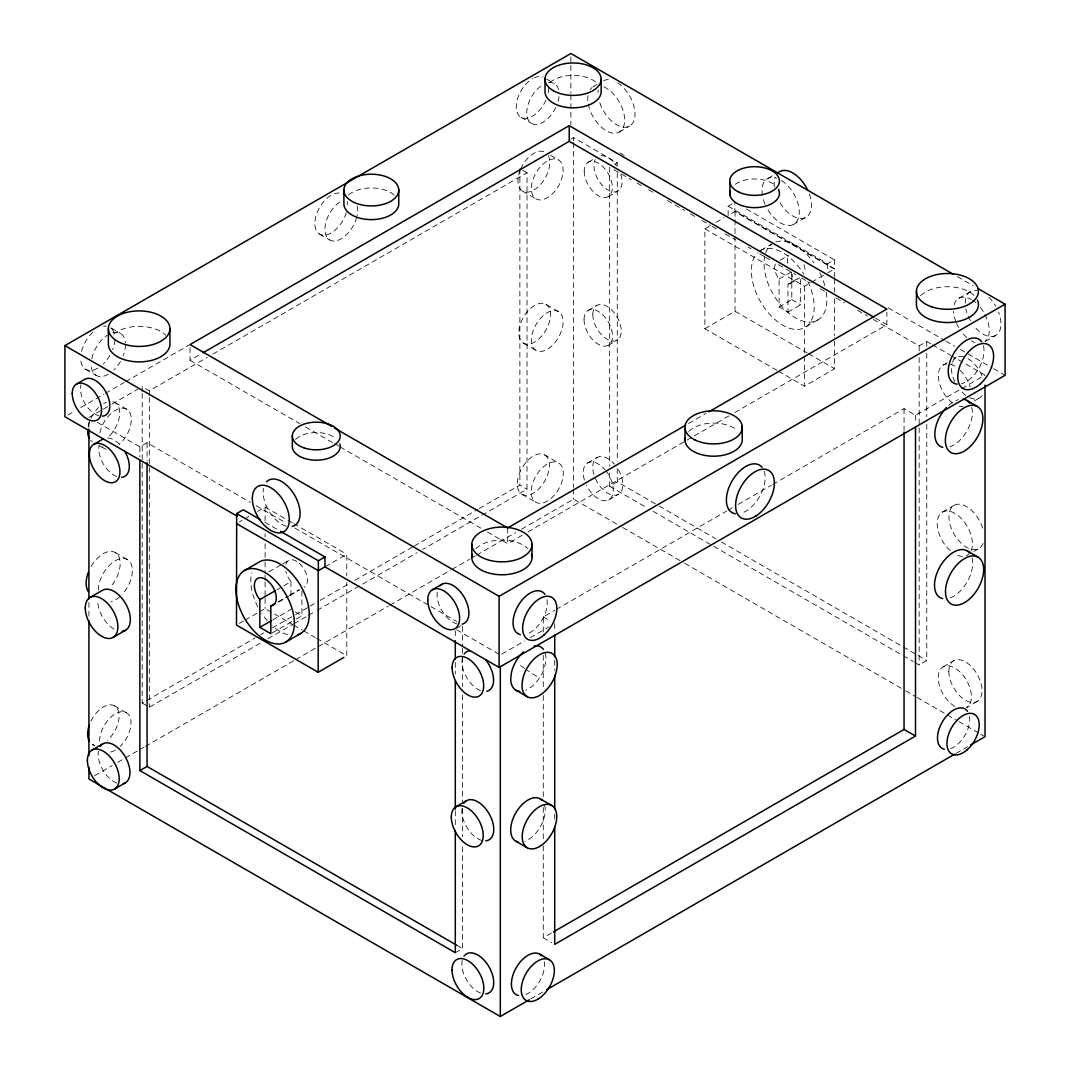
<?xml version="1.0" encoding="UTF-8"?>
<svg xmlns="http://www.w3.org/2000/svg" width="1070" height="1070" viewBox="0 0 1070 1070"><rect width="100%" height="100%" fill="white"/><g stroke="black" fill="none" stroke-linecap="round" stroke-linejoin="round"><path stroke-width="0.75" stroke-dasharray="5 3.75" d="M597.033 84.543L593.154 86.79A26.095 15.06 60 0 1 595.615 85.827M67.798 415.066L75.034 410.893M80.812 407.55L103.937 394.201M105.395 393.359L124.187 382.512M125.631 381.682L189.229 344.955M88.917 417.447L101.877 409.97M103.308 409.128L110.518 404.982M111.949 404.139L137.869 389.172M570.778 139.247L573.6 137.615L617.27 162.827L617.27 166.158M190.032 347.723L190.032 360.269L201.601 353.582M142.19 391.673L142.19 386.685L149.332 390.804L207.219 357.38M213.01 354.05L527.015 172.751L527.015 489.177L422.824 549.338M619.249 131.984L629.601 126.006M588.326 162.185L596.659 157.37M614.728 164.285L617.27 162.827M97.41 422.356L139.876 446.872L147.071 442.726L250.353 502.352M608.228 196.653L617.952 191.035M768.073 178.329L773.476 175.212M834.627 277.224L834.627 268.891L735.036 211.405L728.122 215.391L728.122 206.229L733.512 203.113M777.034 370.367L704.862 328.704L704.862 228.82L709.183 226.332M716.004 222.386L724.082 217.732M588.219 310.394L596.953 305.351M239.305 521.986L241.94 520.461M244.682 518.87L248.976 516.395M257.536 511.447L265.092 507.1L292.324 522.815M793.204 224.62L805.349 217.611M760.93 250.3L772.232 243.786M608.335 345.236L617.069 340.193M780.07 260.237L788.536 255.355M268.878 571.861L281.597 564.519M283.015 563.703L288.659 560.439M779.094 279.056L791.787 271.726L791.787 299.64L779.094 306.983L779.094 279.056A12.559 7.249 60 0 1 775.844 263.18M704.862 328.704L735.036 311.276L807.208 352.939M779.094 306.983L787.975 312.106L787.975 284.192L799.263 277.665M789.807 283.617L799.691 277.919M728.122 206.229L827.712 263.728L834.453 259.836L834.453 268.998L734.863 211.499L734.863 202.337M276.809 589.851L282.453 586.587M283.871 585.771L290.933 581.692A15.528 8.961 60 0 1 285.824 571.032M704.862 228.82L804.453 286.319L808.759 283.831M811.541 282.226L823.673 275.217M827.712 272.89L834.627 268.891M324.946 566.859L346.787 554.26L346.787 575.887M239.346 623.435L243.639 620.961M245.07 620.132L257.937 612.709M259.368 611.88L265.092 608.576L292.324 624.305M277.892 601.888L287.776 596.177M289.194 595.361L299.092 589.664M278.748 602.009L288.646 596.298M290.05 595.482L299.948 589.771M787.975 312.106L800.668 304.776L800.668 276.849M272.569 620.025L290.933 609.418M142.19 463.297L142.19 703.11L255.061 637.947M260.853 634.604L263.755 632.932M272.435 627.916L294.143 615.397M295.587 614.554L308.601 607.038M310.059 606.195L318.74 601.193M320.184 600.35L349.128 583.645M354.919 580.301L412.793 546.89M414.237 546.048L477.915 509.293M479.36 508.451L519.873 485.058L527.015 489.177M272.235 632.892L294.852 619.838M296.256 619.022L301.914 615.758L301.914 589.65M806.004 326.751L818.697 319.422M142.19 703.11L149.332 707.23L262.203 642.067M267.995 638.723L292.591 624.519M294.036 623.69L307.063 616.173M308.508 615.33L315.744 611.157M317.188 610.328L417.032 552.682M587.644 462.935L597.167 457.438M688.585 423.519L705.946 413.488M94.695 775.643L112.056 765.625M117.847 762.281L138.11 750.592M139.555 749.749L143.888 747.248M145.333 746.405L294.37 660.364M295.815 659.535L388.41 606.075M389.854 605.232L450.617 570.149M452.075 569.32L469.436 559.289M470.88 558.46L475.214 555.959M476.672 555.116L515.727 532.566M521.518 529.222L573.6 499.155L621.242 526.654M487.452 531.977L507.661 543.654L522.133 535.294M527.925 531.951L685.683 440.867M687.141 440.037L692.919 436.694M694.376 435.864L729.111 415.802M734.903 412.458L886.87 324.718L886.87 312.173M609.659 472.9L609.659 486.261L617.27 481.874L657.769 505.254M778.465 371.196L804.453 386.19L834.627 368.776L834.627 337.144M608.91 499.77L618.433 494.273M958.747 298.316L970.45 291.562M873.28 319.422L919.157 345.904L926.767 341.517L931.034 343.965M456.743 628.157L461.05 625.656M943.151 365.044L947.084 362.784M953.637 358.998L956.259 357.487M985.35 341.397L995.755 335.391A25.306 14.605 60 0 0 998.591 312.092M543.266 631.969L543.266 616.935L554.808 610.274M556.253 609.432L726.543 511.112M727.988 510.283L732.321 507.782M738.086 504.452L771.283 485.285M772.727 484.456L904.056 408.633L915.505 415.254L960.378 389.333M501.736 654.131L524.648 640.903M530.372 637.6L548.99 626.846M961.836 388.504L985.002 375.129L952.34 356.27M974.355 400.942L979.598 397.92M942.376 512.102L954.079 505.348M973.767 551.478L978.97 548.482M914.823 662.45L919.157 664.952L926.767 660.564L926.767 423.359M943.071 666.864L953.691 660.725M455.298 952.688L462.494 948.542L462.494 843.414M543.266 845.848L543.266 937.761L551.919 932.759M977.191 701.412L966.558 707.551A23.486 13.562 60 0 0 963.12 675.384A23.486 13.562 60 0 0 938.778 672.976A23.486 13.562 60 0 0 954.814 706.387M530.68 998.952L543.707 991.435M956.058 753.374L967.628 746.686M957.329 276.608L973.245 285.797M546.556 79.086L554.407 83.62M746.419 209.011L834.453 259.836M619.931 152.93L624.251 155.431M888.274 307.866L944.516 340.327M945.96 341.169L954.614 346.158M960.378 349.489L992.104 367.812M993.548 368.642L1005.091 375.303M932.451 344.794L950.909 355.454M875.313 318.058L886.87 324.718M613.993 169.715L631.287 179.707M637.065 183.037L642.829 186.367M648.594 189.698L654.372 193.028M667.346 200.518L684.653 210.509M690.418 213.839L696.195 217.17M701.96 220.5L710.614 225.502M712.058 226.332L719.267 230.505M725.045 233.835L735.143 239.667M748.144 247.17L751.02 248.828M759.687 253.831L764.02 256.332M765.465 257.161L772.674 261.334M778.452 264.664L795.772 274.669M801.537 277.999L810.204 283.002M820.235 288.793L825.973 292.097M836.004 297.901L844.604 302.863M857.511 310.313L867.543 316.105M521.01 117.312L531.469 123.344M550.462 155.297L558.5 159.938A22.483 12.987 -60 0 1 551.371 194.767A22.483 12.987 -60 0 1 531.897 183.518A22.483 12.987 -60 0 1 558.5 159.938M791.787 299.64L800.668 304.776M522.735 170.277L527.015 172.751M808.639 353.782L834.627 368.776M522.628 191.155L536.016 198.873M545.874 304.321A22.416 12.934 -60 0 1 538.772 339.043A22.416 12.934 -60 0 1 519.365 327.835A22.416 12.934 -60 0 1 545.874 304.321L558.46 311.597A22.416 12.934 -60 0 1 551.358 346.305A22.416 12.934 -60 0 1 531.951 335.097A22.416 12.934 -60 0 1 558.46 311.597M523.457 343.149L536.043 350.412M319.622 234.116L329.707 239.934M659.214 506.083L715.616 538.651M721.407 541.982L916.656 654.72M918.1 655.549L926.767 660.564M609.659 486.261L647.27 507.969M653.048 511.313L901.809 654.934M903.254 655.763L913.379 661.608M544.697 454.937A22.697 13.107 -60 0 1 537.501 490.1A22.697 13.107 -60 0 1 517.84 478.758A22.697 13.107 -60 0 1 544.697 454.937L558.607 462.962A22.697 13.107 -60 0 1 551.411 498.125A22.697 13.107 -60 0 1 531.75 486.783A22.697 13.107 -60 0 1 558.607 462.962M622.686 527.483L683.315 562.486M684.746 563.315L904.163 689.989M905.608 690.832L915.706 696.664M917.15 697.493L957.57 720.832M959.014 721.661L979.224 733.338M980.668 734.167L985.002 736.668M521.999 494.26L535.909 502.285M190.032 360.269L299.76 423.613M305.525 426.957L332.957 442.793M334.402 443.622L338.735 446.123M340.18 446.952L481.674 528.647M111.253 328.049L120.482 333.372M543.266 616.935L550.421 621.068M85.654 369.337L96.206 375.423M114.985 402.507L126.608 409.208A22.604 13.054 -60 0 1 119.439 444.224M293.755 523.645L346.787 554.26M256.091 505.669L286.185 523.043M294.785 528.005L429.525 605.794M430.956 606.623L456.756 621.523M456.703 629.789L500.305 654.96M264.758 522.187L279.083 530.466M98.841 445.387L102.707 447.621M295.052 611.799L301.914 615.758M293.755 625.121L302.355 630.096M303.786 630.912L315.249 637.533M316.68 638.362L346.787 655.736L346.787 582.535M115.199 552.521L127.343 559.53M543.266 937.761L551.852 942.71M114.477 705.866L126.42 712.767M456.703 945.198L462.494 948.542M94.909 745.897L92.247 744.359A22.216 12.827 -60 0 0 95.511 745.362M926.767 341.517L926.767 346.519M926.767 353.207L926.767 416.685M919.157 345.904L919.157 350.92M919.157 357.594L919.157 426.087M919.157 427.759L919.157 664.952M915.505 415.254L915.505 423.6M904.056 408.633L904.056 430.354M834.627 278.882L834.627 292.204M834.627 298.864L834.627 335.485M827.712 263.728L827.712 271.365M804.453 286.319L804.453 386.19M735.036 211.405L735.036 218.053M735.036 219.724L735.036 234.704M735.036 236.376L735.036 311.276M617.27 172.845L617.27 461.825M617.27 468.499L617.27 481.874M609.659 167.214L609.659 466.212M573.6 137.615L573.6 140.946M573.6 142.604L573.6 487.492M573.6 489.151L573.6 499.155M570.885 56.804L570.885 93.197M570.885 94.842L570.885 124.615M554.715 623.542L554.715 631.902M554.715 660.31L554.715 670.328M554.715 814.029L554.715 820.717M543.266 655.362L543.266 688.786M543.266 695.473L543.266 799.063M543.266 807.422L543.266 839.174M519.873 168.632L519.873 485.058M507.661 527.965L507.661 543.654M462.494 626.498L462.494 646.521M462.494 648.193L462.494 686.566M462.494 694.911L462.494 801.711M462.494 808.385L462.494 836.74M455.298 630.645L455.298 638.991M455.298 662.357L455.298 674.033M455.298 810.859L455.298 825.88M290.933 581.692L290.933 597.996M265.092 507.1L265.092 523.725M265.092 533.716L265.092 537.046M265.092 543.694L265.092 560.332M265.092 561.991L265.092 573.64M265.092 575.299L265.092 580.301M265.092 581.96L265.092 596.926M265.092 598.598L265.092 608.576M149.332 390.804L149.332 395.806M149.332 397.465L149.332 465.744M149.332 467.416L149.332 707.23M147.071 442.726L147.071 461.076M142.19 393.345L142.19 461.625M139.876 446.872L139.876 456.89M88.917 422.449L88.917 427.438M88.917 602.383L88.917 617.377M963.067 406.533A23.339 13.482 60 0 1 959.095 406.145M952.661 402.922A23.339 13.482 60 0 1 938.631 379.636A23.339 13.482 60 0 1 946.562 363.987M950.548 364.388A23.339 13.482 60 0 1 954.814 366.207M960.124 370.273A23.339 13.482 60 0 1 970.075 386.778M970.062 552.642A24.904 14.378 60 0 1 954.814 554.006M950.267 550.676A24.904 14.378 60 0 1 938.109 517.626A24.904 14.378 60 0 1 961.328 518.535A24.904 14.378 60 0 1 970.771 551.478M605.794 470.653A21.266 12.278 60 0 1 609.579 499.329A21.266 12.278 60 0 1 586.347 485.031M584.38 479.975A21.266 12.278 60 0 1 587.992 462.748A21.266 12.278 60 0 1 604.924 469.623M99.59 741.082A22.216 12.827 -60 0 1 113.594 714.961A22.216 12.827 -60 0 1 130.647 719.227A22.216 12.827 -60 0 1 120.348 746.271M115.306 750.15A22.216 12.827 -60 0 1 108.658 752.29M98.279 590.212A24.075 13.897 -60 0 1 113.086 562.178A24.075 13.897 -60 0 1 131.744 565.803A24.075 13.897 -60 0 1 121.819 594.786M119.706 596.819A24.075 13.897 -60 0 1 110.905 601.915M99.871 432.922A22.604 13.054 -60 0 1 126.608 409.208M106.144 449.199A22.604 13.054 -60 0 1 102.212 446.926M974.89 342.507A25.306 14.605 60 0 1 971.399 340.889M966.758 337.518A25.306 14.605 60 0 1 962.452 332.957M958.747 327.54A25.306 14.605 60 0 1 956.513 323.113M955.898 321.615A25.306 14.605 60 0 1 953.544 311.263M954.106 304.897A25.306 14.605 60 0 1 971.399 299.56M972.563 300.282A25.306 14.605 60 0 1 976.027 302.944M980.347 307.505A25.306 14.605 60 0 1 984.052 312.921M984.841 314.366A25.306 14.605 60 0 1 985.095 341.424M603.788 86.871A26.095 15.06 60 0 1 624.653 119.573A26.095 15.06 60 0 1 604.59 129.684A26.095 15.06 60 0 1 588.099 94.775M590.225 89.505A26.095 15.06 60 0 1 592.071 87.526M781.488 180.469A26.362 15.221 60 0 1 797.712 219.952A26.362 15.221 60 0 1 767.551 209.238M765.077 204.33A26.362 15.221 60 0 1 762.736 197.121M762.442 195.583A26.362 15.221 60 0 1 776.646 178.142M548.482 82.684A22.938 13.241 -60 0 1 558.607 89.586M559.021 96.648A22.938 13.241 -60 0 1 557.925 101.998M555.811 107.455A22.938 13.241 -60 0 1 528.393 120.174A22.938 13.241 -60 0 1 542.945 84.757M357.032 205.935A23.112 13.335 -60 0 1 357.032 215.699M356.725 217.049A23.112 13.335 -60 0 1 337.719 240.389A23.112 13.335 -60 0 1 325.012 227.255A23.112 13.335 -60 0 1 341.25 201.066M112.791 332.69A24.276 14.017 -60 0 1 125.444 342.801M125.511 344.486A24.276 14.017 -60 0 1 123.21 355.721M120.482 361.406A24.276 14.017 -60 0 1 113.861 369.993M108.337 374.219A24.276 14.017 -60 0 1 91.177 364.308M91.766 358.838A24.276 14.017 -60 0 1 107.227 335.258M546.997 599.641A24.182 13.963 -60 0 1 527.189 633.962M983.424 345.757A25.306 14.605 -60 0 1 961.515 383.715M764.221 471.348A27.405 15.823 -60 0 1 741.697 513.092M544.255 961.622A23.42 13.522 -60 0 1 525.143 994.886M544.643 805.175A24.423 14.097 -60 0 1 524.955 841.341M545.299 653.141A24.931 14.391 -60 0 1 545.981 657.996C545.593 670.194 538.839 681.991 528.7 688.732A24.931 14.391 -60 0 1 525.637 690.257M971.72 407.349A26.523 15.314 -60 0 1 949.933 446.779M948.742 405.303A26.523 15.314 -60 0 1 958.452 399.698M972.041 557.871A27.004 15.595 -60 0 1 949.866 598.01M969.473 716.271A22.791 13.161 -60 0 1 949.424 749.067M536.672 676.28A19.3 2.06 34.3 0 1 525.798 669.298M524.581 668.456A19.3 2.06 34.3 0 1 518.923 664.243M480.537 690.591A22.323 12.88 60 0 1 462.548 657.555M481.928 840.445A22.577 13.041 60 0 1 462.066 807.957M480.564 993.067A22.51 13.001 60 0 1 462.414 959.736M116.697 476.498A21.601 12.465 60 0 1 99.002 445.856M107.588 437.897A21.601 12.465 60 0 1 121.686 446.738M114.049 629.066A23.058 13.308 60 0 1 97.744 600.832M116.817 783.066A22.51 13.001 60 0 1 98.373 751.127M548.281 155.605A22.483 12.987 -60 0 1 533.181 190.42A22.483 12.987 -60 0 1 520.1 170.451M520.649 169.113A22.483 12.987 -60 0 1 545.111 152.207M112.845 401.665A22.604 13.054 -60 0 1 119.425 416.19A22.604 13.054 -60 0 1 107.829 437.523M92.381 441.656A22.604 13.054 -60 0 1 90.589 440.225M88.248 426.221A22.604 13.054 -60 0 1 89.84 420.844M91.004 418.169A22.604 13.054 -60 0 1 98.547 407.563M103.683 403.617A22.604 13.054 -60 0 1 106.465 402.293M91.124 566.418A24.075 13.897 -60 0 1 116.67 553.605A24.075 13.897 -60 0 1 111.668 585.477M90.896 721.26A22.216 12.827 -60 0 1 116.429 707.497A22.216 12.827 -60 0 1 107.428 740.293M982.22 395.485A23.339 13.482 60 0 1 967.922 396.756M965.769 395.352A23.339 13.482 60 0 1 959.67 389.44M954.828 381.736A23.339 13.482 60 0 1 951.979 363.559M952.42 362.222A23.339 13.482 60 0 1 963.655 356.818M967.922 358.637A23.339 13.482 60 0 1 983.183 379.208M983.076 543.413A24.904 14.378 60 0 1 955.911 537.006A24.904 14.378 60 0 1 956.219 504.478A24.904 14.378 60 0 1 983.196 530.011M620.747 174.29A19.902 11.489 60 0 1 608.001 190.045A19.902 11.489 60 0 1 595.241 159.564M600.965 155.672A19.902 11.489 60 0 1 616.561 165.85M618.433 469.717A21.266 12.278 60 0 1 616.949 494.915A21.266 12.278 60 0 1 594.773 477.019M593.904 474.478A21.266 12.278 60 0 1 597.515 457.251A21.266 12.278 60 0 1 614.447 464.126M995.755 335.391A25.306 14.605 60 0 1 974.155 326.203M970.45 320.773A25.306 14.605 60 0 1 965.809 308.842M965.207 303.144A25.306 14.605 60 0 1 976.977 290.518M988.841 297.219A25.306 14.605 60 0 1 995.755 306.167M617.751 82.845A26.095 15.06 60 0 1 634.991 113.126A26.095 15.06 60 0 1 619.356 126.086A26.095 15.06 60 0 1 598.732 98.641M598.103 92.756A26.095 15.06 60 0 1 598.25 90.067M603.507 80.812A26.095 15.06 60 0 1 611.772 80.076M98.948 415.802A20.745 11.971 60 0 1 80.986 384.692M457.091 623.97A22.51 13.001 60 0 1 437.296 591.59M548.696 88.074A22.938 13.241 -60 0 1 548.148 93.237M545.967 100.058A22.938 13.241 -60 0 1 518.174 114.53A22.938 13.241 -60 0 1 532.472 78.712M533.89 77.963A22.938 13.241 -60 0 1 542.905 77.08M347.268 201.535A23.112 13.335 -60 0 1 347.509 204.678M346.265 212.609A23.112 13.335 -60 0 1 323.006 235.159A23.112 13.335 -60 0 1 318.218 210.108A23.112 13.335 -60 0 1 342.721 194.098M110.932 327.968A24.276 14.017 -60 0 1 114.37 333.599M114.918 339.712A24.276 14.017 -60 0 1 112.658 349.636M109.929 355.32A24.276 14.017 -60 0 1 103.308 363.894M97.785 368.133A24.276 14.017 -60 0 1 80.624 358.223M81.534 351.321A24.276 14.017 -60 0 1 93.344 331.727M103.656 326.283A24.276 14.017 -60 0 1 106.371 326.189M286.385 526.199A26.121 15.087 60 0 1 263.501 488.214M287.576 634.644A41.315 23.848 60 0 1 272.462 625.91M267.339 620.76A41.315 23.848 60 0 1 261.802 613.551M257.883 606.931A41.315 23.848 60 0 1 251.798 572.677M807.85 281.597A44.418 25.64 60 0 1 804.011 327.915A44.418 25.64 60 0 1 761.8 303.84A44.418 25.64 60 0 1 757.44 252.854M759.526 251.116A44.418 25.64 60 0 1 803.891 274.308M826.267 292.284A44.418 25.64 60 0 1 795.197 317.71A44.418 25.64 60 0 1 764.769 256.171M765.639 253.015A44.418 25.64 60 0 1 771.162 244.602M775.817 241.967A44.418 25.64 60 0 1 813.869 262.832M819.821 272.77A44.418 25.64 60 0 1 825.01 286.345M787.654 263.113A12.559 7.249 60 0 1 788.536 255.85M803.918 264.718A12.559 7.249 60 0 1 804.814 273.01M735.264 184.321A24.824 14.325 0 0 1 774.64 184.842M348.512 194.981A27.432 15.836 0 0 1 394.148 194.981M113.54 334.255A30.789 17.775 0 0 1 165.81 335.231M295.521 439.462A23.941 13.83 0 0 1 335.873 438.446M475.869 548.709A30.094 17.374 0 0 1 527.978 548.709M688.692 431.437A28.676 16.558 0 0 1 737.377 430.367M920.588 295.681A31.003 17.896 0 0 1 974.288 295.681M549.726 82.604A28.087 16.21 0 0 1 596.431 82.604M809.335 194.111A26.362 15.221 60 0 1 803.45 218.28A26.362 15.221 60 0 1 779.014 201.026M774.359 187.063A26.362 15.221 60 0 1 775.014 177.7M791.225 272.061A12.559 7.249 60 0 1 787.975 284.192M285.824 564.478A15.528 8.961 60 0 1 298.329 562.499M299.266 563.275A15.528 8.961 60 0 1 304.188 587.323M584.046 319.609A20.116 11.609 60 0 0 605.379 346.145A20.116 11.609 60 0 0 605.379 317.696A20.116 11.609 60 0 0 584.046 319.609M584.207 171.294A19.902 11.489 60 0 0 605.312 197.549A19.902 11.489 60 0 0 605.312 169.408A19.902 11.489 60 0 0 584.207 171.294M948.836 671.478A23.486 13.562 60 0 0 973.74 702.482A23.486 13.562 60 0 0 973.74 669.258A23.486 13.562 60 0 0 948.836 671.478M592.793 314.553A20.116 11.609 60 0 0 614.126 341.103A20.116 11.609 60 0 0 614.126 312.654A20.116 11.609 60 0 0 592.793 314.553"/><path stroke-width="1.5" d="M237.5 516.382L64.909 416.738L64.909 345.623L570.885 53.5L952.982 274.107M76.545 384.05L84.784 379.288A20.745 11.971 60 0 1 106.786 393.653A20.745 11.971 60 0 1 102.479 416.15M708.848 411.816L886.87 309.043L569.227 125.658L190.032 344.58L331.526 426.275M203.059 352.752L569.227 141.334L873.869 317.215M93.839 444.331L103.242 438.901M90.054 597.461L102.519 590.265A23.058 13.308 60 0 1 126.982 606.249A23.058 13.308 60 0 1 122.194 631.246M343.925 657.395L318.178 672.254L236.497 625.094L236.671 513.573L243.251 509.775L260.451 519.712M113.112 637.399L125.578 630.203M244.495 570.511L259.368 561.924A41.315 23.848 60 0 1 301.981 588.139A41.315 23.848 60 0 1 297.794 634.724M236.671 513.573L318.365 560.747L324.946 556.948L324.946 566.859L499.115 667.426L1005.091 375.303L1005.091 304.188L977.592 288.311M259.849 599.641A15.528 8.961 60 0 1 256.934 578.83A15.528 8.961 60 0 1 273.746 588.54A15.528 8.961 60 0 1 270.83 605.968L270.83 633.707L259.849 627.368L259.849 599.641L275.391 590.667M324.946 566.859L318.178 570.765L318.178 672.254M270.83 605.968L275.07 603.52M259.849 627.368L271.151 620.841M92.033 750.083L102.787 743.877M285.81 642.053L300.67 633.48M685.683 425.191L507.661 527.965L334.402 427.946M432.454 589.69L441.723 584.34M139.876 460.22L139.876 770.587L147.071 766.441L456.703 945.198M114.543 789.072L125.297 782.852M64.909 345.623L499.115 596.311L1005.091 304.188M455.981 806.767L466.507 800.694M553.364 931.93L904.056 729.459L915.505 736.066L915.505 426.943M915.505 736.066L554.715 944.369L554.715 827.404M88.917 767.324L88.917 778.987L500.305 1016.5L529.235 999.795M546.596 989.763L954.614 754.203M970.53 745.014L985.002 736.668L985.002 385.12M966.865 400.447L977.405 406.533A26.523 15.314 -60 0 1 968.992 447.621A26.523 15.314 -60 0 1 946.014 434.353A26.523 15.314 -60 0 1 977.405 406.533M967.106 550.836L978.074 557.176A27.004 15.595 -60 0 1 969.514 599.013A27.004 15.595 -60 0 1 946.134 585.504A27.004 15.595 -60 0 1 978.074 557.176M280.514 531.295L324.946 556.948M236.497 523.605L318.365 570.658L318.365 560.747M516.141 690.297L527.403 696.811M540.163 798.822L551.692 805.469A24.423 14.097 -60 0 1 543.948 843.307A24.423 14.097 -60 0 1 522.802 831.096A24.423 14.097 -60 0 1 551.692 805.469M515.753 841.127L527.269 847.774M539.628 954.119L549.472 959.803M139.876 770.587L455.298 952.688L455.298 830.882M916.442 291.388L916.442 304.629A31.003 17.896 0 0 0 951.484 322.378A31.003 17.896 0 0 0 977.378 300.001M904.056 432.026L904.056 729.459M742.219 426.181L742.219 438.473A28.676 16.558 0 0 1 713.115 456.194A28.676 16.558 0 0 1 685.081 437.911M729.927 182.582L729.927 194.847M685.001 428.522L685.001 440.8M601.166 79.18L601.166 91.605A28.087 16.21 0 0 1 573.079 107.816A28.087 16.21 0 0 1 545.005 91.605L545.005 79.18M569.227 125.658L569.227 141.334M554.715 635.246L554.715 656.967M554.715 675.344L554.715 809.027M532.017 544.469A30.094 17.374 0 0 1 486.877 559.516A30.094 17.374 0 0 1 486.877 529.423A30.094 17.374 0 0 1 532.017 544.469L532.017 557.403M500.305 666.623L500.305 1016.5M499.115 596.311L499.115 667.426M471.83 544.469L471.83 557.403M455.298 640.662L455.298 659.013M455.298 680.707L455.298 809.188M398.762 190.072A27.432 15.836 0 0 1 357.607 203.795A27.432 15.836 0 0 1 357.607 176.349A27.432 15.836 0 0 1 398.762 190.072L398.762 203.781A27.432 15.836 0 0 1 371.33 219.617A27.432 15.836 0 0 1 343.898 203.781L343.898 190.072M292.324 436.012L292.324 446.377A23.941 13.83 0 0 0 318.352 460.154A23.941 13.83 0 0 0 339.845 443.97M169.929 328.664A30.789 17.775 0 0 1 123.759 344.058A30.789 17.775 0 0 1 123.759 313.283A30.789 17.775 0 0 1 169.929 328.664L169.929 344.125A30.789 17.775 0 0 1 139.14 361.887A30.789 17.775 0 0 1 108.364 344.125L108.364 328.664M147.071 462.748L147.071 766.441M88.917 429.11L88.917 599.053M88.917 620.707L88.917 755.661M520.354 634.63A24.182 13.963 -60 0 1 518.602 604.911A24.182 13.963 -60 0 1 544.964 594.372M957.195 384.143A25.306 14.605 -60 0 1 953.49 353.782A25.306 14.605 -60 0 1 981.631 341.811M735.464 513.76A27.405 15.823 -60 0 1 731.987 481.085A27.405 15.823 -60 0 1 762.054 467.309M518.509 995.582A23.42 13.522 -60 0 1 516.208 967.735A23.42 13.522 -60 0 1 541.487 955.59M518.054 842.023A24.423 14.097 -60 0 1 515.753 812.919A24.423 14.097 -60 0 1 542.102 800.373M519.846 691.314A24.931 14.391 -60 0 1 510.738 679.142L511.246 673.565A24.931 14.391 -60 0 1 523.471 651.844M534.064 646.012A24.931 14.391 -60 0 1 543.453 649.343M962.973 399.244A26.523 15.314 -60 0 1 969.848 403.203M942.844 447.367A26.523 15.314 -60 0 1 934.953 431.825A26.523 15.314 -60 0 1 946.428 407.55M942.657 598.611A27.004 15.595 -60 0 1 940.102 566.431A27.004 15.595 -60 0 1 969.246 552.548M944.355 749.268A22.791 13.161 -60 0 1 942.71 721.247A22.791 13.161 -60 0 1 967.561 711.309M464.126 654.064A22.323 12.88 60 0 1 469.904 650.734M485.686 659.842A22.323 12.88 60 0 1 486.837 691.22M463.965 803.048A22.577 13.041 60 0 1 489.084 813.722A22.577 13.041 60 0 1 485.78 840.819M464.005 956.219A22.51 13.001 60 0 1 489.043 966.879A22.51 13.001 60 0 1 485.753 993.883M124.842 451.366A21.601 12.465 60 0 1 121.686 477.287M100.259 746.218A22.51 13.001 60 0 1 124.802 756.022A22.51 13.001 60 0 1 123.17 783.695M89.198 438.245A22.604 13.054 -60 0 1 87.7 431.304M88.422 591.71A24.075 13.897 -60 0 1 88.422 572.062M89.131 741.002A22.216 12.827 -60 0 1 89.278 725.219M439.93 585.771A22.51 13.001 60 0 1 464.233 597.341A22.51 13.001 60 0 1 462.093 624.158M266.483 481.874A26.121 15.087 60 0 1 294.678 495.303A26.121 15.087 60 0 1 292.204 526.427M778.438 189.31A24.824 14.325 0 0 1 756.196 207.607A24.824 14.325 0 0 1 730.074 191.102M531.549 554.38A30.094 17.374 0 0 1 501.924 574.777A30.094 17.374 0 0 1 472.285 554.38M778.01 172.805A26.362 15.221 60 0 1 807.783 190.353M522.508 680.079L521.999 685.656A24.931 14.391 -60 0 0 539.962 695.232C550.1 688.491 556.855 676.708 557.256 664.497A24.931 14.391 -60 0 0 541.581 653.716A24.931 14.391 -60 0 0 522.508 680.079M967.24 749.709A22.791 13.161 -60 0 0 974.476 714.399A22.791 13.161 -60 0 0 947.498 738.313A22.791 13.161 -60 0 0 967.24 749.709M537.862 999.193A23.42 13.522 -60 0 0 552.107 962.224A23.42 13.522 -60 0 0 523.431 978.903A23.42 13.522 -60 0 0 537.862 999.193M89.372 454.215A21.601 12.465 60 0 0 112.283 482.717A21.601 12.465 60 0 0 112.283 452.169A21.601 12.465 60 0 0 89.372 454.215M85.279 608.028A23.058 13.308 60 0 0 109.728 638.442A23.058 13.308 60 0 0 109.728 605.834A23.058 13.308 60 0 0 85.279 608.028M87.379 760.382A22.51 13.001 60 0 0 111.253 790.088A22.51 13.001 60 0 0 111.253 758.255A22.51 13.001 60 0 0 87.379 760.382M451.995 969.888A22.51 13.001 60 0 0 475.869 999.581A22.51 13.001 60 0 0 475.869 967.748A22.51 13.001 60 0 0 451.995 969.888M451.299 817.105A22.577 13.041 60 0 0 475.254 846.892A22.577 13.041 60 0 0 475.254 814.966A22.577 13.041 60 0 0 451.299 817.105M452.115 667.667A22.323 12.88 60 0 0 475.789 697.118A22.323 12.88 60 0 0 475.789 665.553A22.323 12.88 60 0 0 452.115 667.667M544.175 634.844A24.182 13.963 -60 0 0 551.839 597.394A24.182 13.963 -60 0 0 523.23 622.753A24.182 13.963 -60 0 0 544.175 634.844M980.334 383.889A25.306 14.605 -60 0 0 988.346 344.687A25.306 14.605 -60 0 0 958.412 371.236A25.306 14.605 -60 0 0 980.334 383.889M72.252 393.533A20.745 11.971 60 0 0 94.24 420.898A20.745 11.971 60 0 0 94.24 391.58A20.745 11.971 60 0 0 72.252 393.533M427.786 600.002A22.51 13.001 60 0 0 451.66 629.695A22.51 13.001 60 0 0 451.66 597.862A22.51 13.001 60 0 0 427.786 600.002M235.935 589.423A41.315 23.848 60 0 0 279.751 643.926A41.315 23.848 60 0 0 279.751 585.504A41.315 23.848 60 0 0 235.935 589.423M553.217 90.642A28.087 16.21 0 0 0 600.203 83.38A28.087 16.21 0 0 0 565.816 63.518A28.087 16.21 0 0 0 553.217 90.642M739.049 192.199A24.824 14.325 0 0 0 779.134 183.237A24.824 14.325 0 0 0 745.63 167.669A24.824 14.325 0 0 0 739.049 192.199M931.943 306.889A31.003 17.896 0 0 0 978.435 291.388A31.003 17.896 0 0 0 931.943 275.899A31.003 17.896 0 0 0 931.943 306.889M694.804 439.85A28.676 16.558 0 0 0 741.764 430.501A28.676 16.558 0 0 0 704.261 411.696A28.676 16.558 0 0 0 694.804 439.85M304.295 447.982A23.941 13.83 0 0 0 340.207 436.012A23.941 13.83 0 0 0 304.295 424.028A23.941 13.83 0 0 0 304.295 447.982M252.346 498.406A26.121 15.087 60 0 0 280.059 532.873A26.121 15.087 60 0 0 280.059 495.932A26.121 15.087 60 0 0 252.346 498.406M755.955 515.981A27.405 15.823 -60 0 0 771.269 472.632A27.405 15.823 -60 0 0 737.738 493.925A27.405 15.823 -60 0 0 755.955 515.981"/></g></svg>
